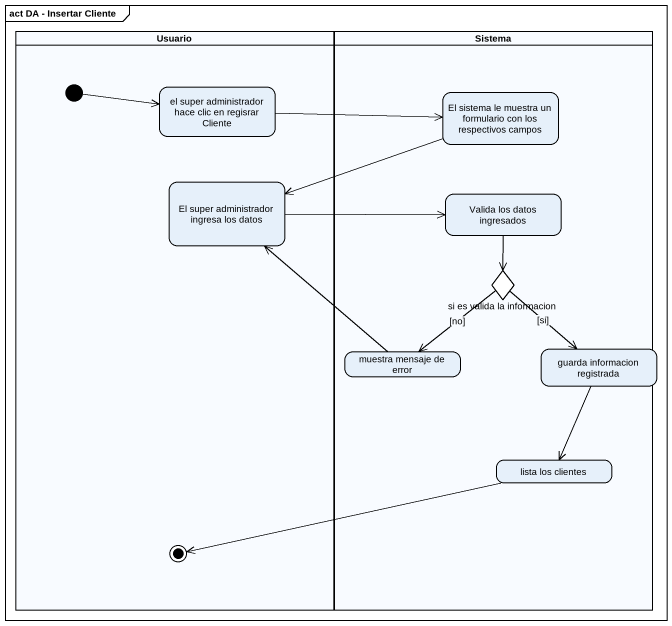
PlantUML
@startuml
mainframe act DA - Insertar Cliente
hide empty description
state Usuario <<partition>> {
  state "el super administrador hace clic en regisrar Cliente" as el_super_administrador_hace
  state "El super administrador ingresa los datos" as El_super_administrador
  state final1 <<end>>
  [*] -right-> el_super_administrador_hace
}
state Sistema <<partition>> {
  state "El sistema le muestra un formulario con los respectivos campos" as El_sistema_le_muestra_un
  state "Valida los datos ingresados" as Valida_los_datos_ingresados
  state "si es valida la informacion" as si_es_valida_la_informacion <<choice>>
  state "muestra mensaje de error" as muestra_mensaje_de_error
  state "lista los clientes" as lista_los_clientes
}
state "guarda informacion registrada" as guarda_informacion
el_super_administrador_hace -right-> El_sistema_le_muestra_un
El_sistema_le_muestra_un -left-> El_super_administrador
El_super_administrador -right-> Valida_los_datos_ingresados
Valida_los_datos_ingresados --> si_es_valida_la_informacion
si_es_valida_la_informacion --> muestra_mensaje_de_error : [no]
si_es_valida_la_informacion --> guarda_informacion : [si]
muestra_mensaje_de_error -up-> El_super_administrador
guarda_informacion --> lista_los_clientes
lista_los_clientes -left-> final1
@enduml
